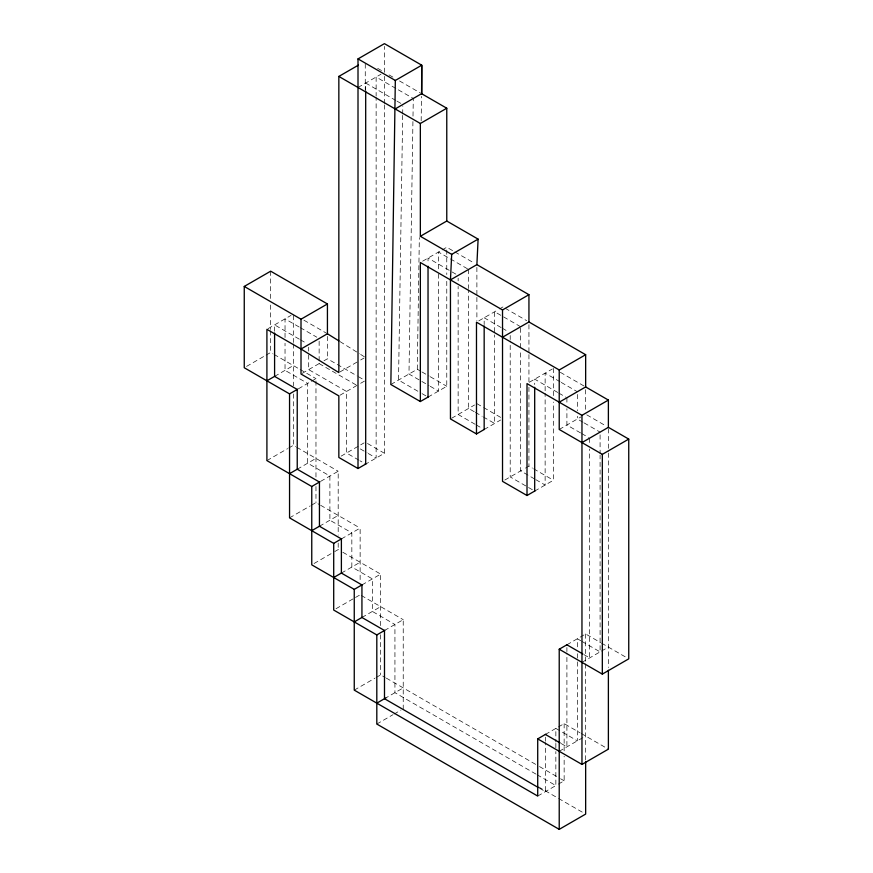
<?xml version="1.0" encoding="UTF-8"?>
<svg xmlns="http://www.w3.org/2000/svg" width="873" height="873" viewBox="0 0 873 873"><rect width="100%" height="100%" fill="white"/><g stroke="black" fill="none" stroke-linecap="round" stroke-linejoin="round"><path stroke-width="0.65" stroke-dasharray="4.37 3.27" d="M402.671 115.367L398.535 380.071L420.95 393.014M402.693 114.003L402.813 105.862M412.929 121.554L408.979 374.037L429.036 385.615M413.005 116.12L413.289 98.474L397.029 89.09M390.853 384.502L417.283 369.246L419.335 237.576M421.157 120.834L421.539 96.401M358.006 87.486L380.977 74.227M268.055 328.663L291.036 315.393M422.652 261.18L441.029 250.573M442.175 249.907L446.769 247.255L453.72 251.26M246.546 366.409L264.934 355.791M266.079 355.136L270.674 352.485L272.943 353.783M274.591 376.383L293.328 365.558M302.156 373.382L319.387 363.441M323.981 360.778L327.43 358.792L357.243 376.001M298.391 388.791L310.231 381.948M311.377 381.294L315.971 378.631L315.971 478.491M339.99 371.92L359.523 360.636M360.669 359.982L364.117 357.985M339.99 395.229L359.523 383.956M360.669 383.291L365.263 380.639M478.786 320.871L498.319 309.599M499.465 308.933L502.913 306.947M266.909 460.595L287.588 448.657M288.734 447.991L293.328 445.339L295.598 446.638M297.235 469.227L315.971 458.412M428.032 397.095L446.769 386.281L446.769 279.96M341.136 456.132L359.523 445.525M360.669 444.859L364.117 442.873M320.609 481.383L338.189 471.234L338.189 535.138M384.426 104.891L384.426 453.262L365.689 464.087L360.047 460.835M451.614 418.254L474.585 404.985M289.552 517.853L310.231 505.914M311.377 505.26L315.971 502.608L319.485 504.627M529.311 382.276L552.282 369.006M484.166 429.505L500.611 420.011M319.442 526.244L338.189 515.43M341.387 538.914L360.134 528.1L360.134 581.232M314.062 563.511L333.584 552.238M334.741 551.572L338.189 549.586L341.649 551.583M559.222 429.461L581.058 416.868M341.387 573.081L360.134 562.256M504.812 480.041L524.346 468.757M525.491 468.103L528.94 466.106L532.443 468.124M361.935 584.932L380.672 574.118L380.672 626.716M534.691 491.073L553.427 480.248L553.427 402.049M336.007 608.721L354.383 598.114M355.54 597.448L360.134 594.797M361.935 617.473L380.672 606.659M384.491 630.502L403.228 619.677L403.228 708.778M354.252 690.128L374.932 678.19M376.077 677.524L380.672 674.873L385.189 677.481M384.491 698.716L403.228 687.902M376.809 724.033L392.894 714.747M394.039 714.081L400.936 710.109M566.904 644.787L585.652 633.973L600.428 642.506M581.964 662.356L600.34 651.738M601.486 651.072L608.383 647.1M545.396 734.444L557.247 727.602M558.393 726.947L564.144 723.63L579.988 732.774M559.222 751.304L585.652 736.048M537.713 796.056L557.247 784.772M558.393 784.118L564.144 780.8L564.144 756.291M377.66 68.334L384.426 72.23L384.426 46.367M389.074 74.914L393.756 77.621M399.518 80.949L420.415 93.018M395.873 88.424L376.132 77.02L376.132 96.074M395.873 100.482L365.689 83.055L365.689 91.218M397.029 101.159L402.835 104.509M454.877 251.937L474.563 263.297M467.426 268.753L438.475 252.046L438.475 271.121M455.826 274.122L428.032 258.07L428.032 263.526M505.172 308.245L526.681 320.664M520.646 326.753L494.62 311.726L494.62 333.53M501.146 327.561L484.166 317.761L484.166 324.57M502.281 328.215L507.933 331.478M560.335 372.324L585.652 386.946M560.095 381.763L545.134 373.131L545.134 392.01M561.241 382.429L577.359 391.737M557.705 392.446L534.691 379.166L534.691 384.556M558.851 393.112L565.759 397.095M586.787 414.871L606.113 426.024M583.033 422.281L577.359 418.996L577.359 416.268M584.179 422.936L600.089 432.124M580.545 432.91L566.904 425.031L566.904 408.673M581.691 433.565L588.511 437.504M417.283 369.246L420.819 371.287M421.997 371.974L429.079 376.056M430.258 376.743L446.769 386.281M476.887 403.664L482.54 406.927M483.675 407.582L500.644 417.381M430.225 386.292L438.475 391.06L438.475 272.485M474.246 411.718L468.594 408.444L468.594 289.869M475.381 412.372L482.169 416.29M483.304 416.945L494.62 423.47L494.62 334.894M303.913 320.184L326.251 333.082M422.139 393.69L426.853 396.418M475.119 424.278L458.139 414.479L458.139 286.366M476.254 424.933L481.907 428.196M299.144 327.004L285.034 318.863L285.034 337.829M300.323 327.681L316.79 337.185M533.61 468.801L553.427 480.248M299.286 339.15L274.591 324.887L274.591 331.664M300.465 339.826L306.336 343.22M358.388 376.667L364.117 379.973M534.636 478.982L520.646 470.896L520.646 349.877M535.804 479.648L545.134 485.039L545.134 393.352M319.136 363.583L356.97 385.43M532.355 489.72L510.203 476.931L510.203 340.95M274.067 354.438L298.992 368.832M300.126 369.486L315.971 378.631M367.522 443.506L384.426 453.262M360.353 448.94L367.118 452.847M368.242 453.502L376.132 458.052L376.132 97.438M358.923 460.18L346.526 453.022L346.526 391.453L308.693 369.617L308.693 352.485M296.733 447.292L338.189 471.234M601.562 643.161L627.622 658.198M580.763 640.727L577.359 638.763L577.359 648.29M581.898 641.382L600.089 651.88L600.089 455.182M583.961 654.63L589.646 657.915L589.646 449.006M320.653 505.303L360.134 528.1M342.805 552.249L380.672 574.118M361.269 595.451L403.228 619.677M581.123 733.429L608.383 749.165M561.252 743.6L566.904 746.862L566.904 652.96M386.313 678.125L538.303 765.883M539.481 766.559L559.44 778.083M560.619 778.76L564.144 780.8M535.88 774.056L394.934 692.682L394.934 624.468L372.378 611.438L372.378 578.908L351.841 567.046L351.841 532.879L329.896 520.21L329.896 476.014L307.678 463.192L307.678 383.422L285.034 370.348L285.034 343.253M537.059 774.733L555.85 785.58L555.85 751.555M538.576 786.911L557.4 797.791M558.578 798.468L583.295 812.741M539.525 788.221L545.396 791.615L545.396 742.617M340.044 341.616L359.534 353.751M360.68 354.471L365.263 357.319M608.383 428.698L608.383 451.756M608.383 453.109L608.383 667.507M600.089 434.841L600.089 453.829M589.646 438.159L589.646 443.582M585.652 389.674L585.652 411.489M585.652 633.973L585.652 662.552M585.652 663.917L585.652 760.263M577.359 394.454L577.359 410.823M577.359 653.724L577.359 660.534M577.359 661.898L577.359 740.828L555.85 728.42L555.85 742.028M566.904 397.761L566.904 403.217M566.904 647.515L566.904 651.596M564.144 723.63L564.144 750.845M555.85 743.392L555.85 750.191M553.427 368.341L553.427 396.658M545.396 737.172L545.396 741.253M528.94 324.691L528.94 353.249M528.94 354.602L528.94 381.796M528.94 387.241L528.94 466.106M520.646 328.117L520.646 348.513M510.203 335.505L510.203 339.586M476.887 267.367L476.887 295.991M476.887 297.344L476.887 320.522M468.594 269.43L468.594 288.505M458.139 278.181L458.139 280.91M446.769 249.984L446.769 274.515M384.426 76.322L384.426 103.538M380.672 634.747L380.672 674.873M365.263 63.893L365.263 89.701M338.189 543.017L338.189 549.586M327.43 336.389L327.43 358.792M319.136 341.179L319.136 360.942M315.971 486.534L315.971 502.608M308.693 347.214L308.693 351.164M293.328 315.426L293.328 342.522M293.328 343.886L293.328 385.844M293.328 393.952L293.328 445.339M270.674 271.187L270.674 299.635M270.674 305.059L270.674 329.448M270.674 330.802L270.674 352.485"/><path stroke-width="1.31" d="M428.392 396.888L420.35 401.525L390.853 384.502L395.327 80.458L421.757 65.202L421.757 93.782M395.153 108.939L421.583 93.684L421.757 65.202L384.426 43.65L358.006 58.906L358.006 468.517L366.049 463.879M484.526 429.298L476.483 433.946L450.457 418.92L450.457 279.895L451.69 254.381L478.109 239.126L446.769 221.033L420.35 236.288L420.35 123.486L338.844 76.431L338.844 372.575L301.01 349.014L266.909 329.328L266.909 460.595L311.759 486.49L319.802 481.841M450.457 279.895L476.887 264.639L478.109 239.126M338.844 76.431L358.377 65.159M420.35 123.486L446.769 108.23L446.769 221.033M297.595 389.249L289.552 393.887L244.254 367.74L244.254 286.442L270.674 271.187L327.43 303.957L327.43 333.759L338.899 340.896M244.254 286.442L301.01 319.212L327.43 303.957M301.01 349.014L327.43 333.759M266.909 380.814L274.951 376.176M420.35 401.525L420.35 262.511L502.521 309.948L528.94 294.692L528.94 321.973L585.652 354.711L585.652 386.946L559.222 402.202M502.521 337.229L528.94 321.973M289.552 473.668L297.595 469.019M476.483 433.946L476.483 322.192L559.222 369.966L585.652 354.711M311.759 530.686L319.802 526.037M289.552 393.887L289.552 517.853L333.704 543.355L341.747 538.706M535.051 490.866L527.008 495.504L527.008 383.596L581.964 415.33L608.383 400.074L608.383 427.334L581.964 442.589M333.704 577.511L341.747 572.863M311.759 486.49L311.759 564.842L354.252 589.373L362.295 584.724M559.222 369.966L559.222 429.461L602.326 454.353L628.746 439.097L628.746 658.853L602.326 674.109L559.222 649.228L559.222 829.35L585.652 814.094L585.652 761.616M354.252 621.903L362.295 617.266M333.704 543.355L333.704 610.052L376.809 634.933L384.851 630.295M376.809 703.147L385.997 697.843M559.222 649.228L567.264 644.58M354.252 589.373L354.252 690.128L537.713 796.056L537.713 738.885L545.756 734.237M537.713 738.885L581.964 764.421L608.383 749.165L608.383 670.235M421.583 93.684L446.769 108.23M358.006 58.906L395.327 80.458M476.887 264.639L528.94 294.692M420.35 236.288L451.69 254.381M585.652 386.946L608.383 400.074M608.383 427.334L628.746 439.097M527.008 495.504L502.521 481.361L502.521 309.948M358.006 468.517L338.844 457.463L338.844 395.895L301.01 374.048L301.01 319.212M566.904 644.787L582.826 653.975M545.396 734.444L560.117 742.945M538.357 787.544L384.491 698.716L384.491 630.502L361.935 617.473L361.935 584.932L341.387 573.081L341.387 538.914L319.442 526.244L319.442 482.049L297.235 469.227L297.235 389.456L274.591 376.383L274.591 333.017M559.222 829.35L376.809 724.033L376.809 634.933M602.326 454.353L602.326 674.109M581.964 415.33L581.964 764.421M534.691 387.252L534.691 491.073M484.166 325.935L484.166 429.505M428.032 266.254L428.032 397.095M365.689 91.218L365.689 464.087"/></g></svg>
